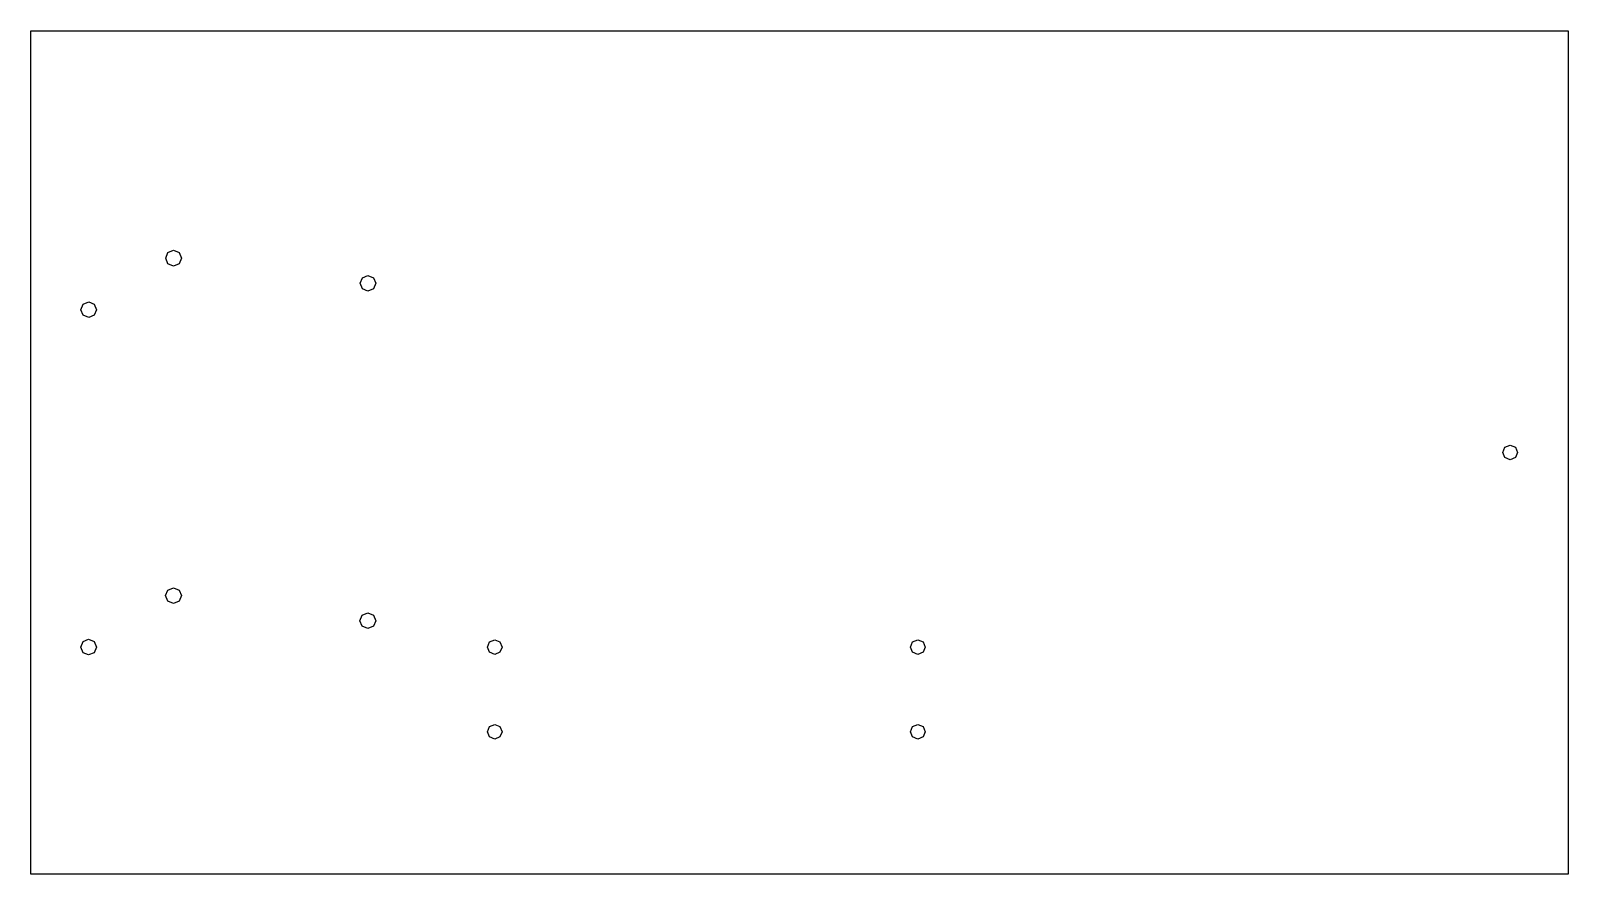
# Model space of a CAD drawing. Extents: x 0 to 182, y 0 to 100.
import ezdxf

# ---------------------------------------------------------------- set-up
doc = ezdxf.new("R2010")
doc.units = 0
doc.layers.add('Base', color=7, linetype='CONTINUOUS')
doc.layers.add('Holes', color=7, linetype='CONTINUOUS')

msp = doc.modelspace()

# ---------------------------------------------------------------- linework, layer by layer
at = {"layer": 'Base', "color": 7}
for p, q in [((0.158187, 99.841825), (181.874597, 99.841825)), ((0.158187, 0.158215), (0.158187, 99.841825)), ((181.874597, 99.841825), (181.874597, 0.158215)), ((181.874597, 0.158215), (0.158187, 0.158215))]:
    msp.add_line(p, q, dxfattribs=at)
at = {"layer": 'Holes', "color": 7}
for p, q in [((16.105902, 72.965991), (16.378648, 73.624458)), ((16.378648, 72.307528), (16.105902, 72.965991)), ((16.378648, 73.624458), (17.037112, 73.897201)), ((17.037112, 73.897201), (17.695575, 73.624458)), ((17.695575, 73.624458), (17.968318, 72.965991)), ((17.968318, 72.965991), (17.695575, 72.307528)), ((17.037112, 72.034785), (16.378648, 72.307528)), ((17.695575, 72.307528), (17.037112, 72.034785)), ((39.351537, 70.655568), (40.010001, 70.928308)), ((40.010001, 70.928308), (40.668465, 70.655568)), ((39.078792, 69.997104), (39.351537, 70.655568)), ((39.351537, 69.33864), (39.078792, 69.997104)), ((40.010001, 69.065895), (39.351537, 69.33864)), ((40.668465, 69.33864), (40.010001, 69.065895)), ((40.668465, 70.655568), (40.941207, 69.997104)), ((40.941207, 69.997104), (40.668465, 69.33864)), ((6.074793, 66.876991), (6.347538, 67.535455)), ((6.347538, 67.535455), (7.006002, 67.8082)), ((7.006002, 67.8082), (7.664466, 67.535455)), ((7.664466, 67.535455), (7.937209, 66.876991)), ((6.347538, 66.218527), (6.074793, 66.876991)), ((7.006002, 65.945784), (6.347538, 66.218527)), ((7.664466, 66.218527), (7.006002, 65.945784)), ((7.937209, 66.876991), (7.664466, 66.218527)), ((174.14111, 50.009514), (174.39546, 50.623573)), ((174.39546, 49.395455), (174.14111, 50.009514)), ((174.39546, 50.623573), (175.009516, 50.877912)), ((175.009516, 49.141116), (174.39546, 49.395455)), ((175.009516, 50.877912), (175.623573, 50.623573)), ((175.623573, 49.395455), (175.009516, 49.141116)), ((175.623573, 50.623573), (175.87792, 50.009514)), ((175.87792, 50.009514), (175.623573, 49.395455)), ((16.093905, 33.088996), (16.366647, 33.74746)), ((16.366647, 32.430529), (16.093905, 33.088996)), ((16.366647, 33.74746), (17.025114, 34.0202)), ((17.025114, 34.0202), (17.683578, 33.74746)), ((17.683578, 33.74746), (17.956321, 33.088996)), ((17.956321, 33.088996), (17.683578, 32.430529)), ((17.025114, 32.157787), (16.366647, 32.430529)), ((17.683578, 32.430529), (17.025114, 32.157787)), ((39.33954, 30.77857), (39.998004, 31.051312)), ((39.998004, 31.051312), (40.656468, 30.77857)), ((39.066795, 30.120106), (39.33954, 30.77857)), ((39.33954, 29.461642), (39.066795, 30.120106)), ((39.998004, 29.188897), (39.33954, 29.461642)), ((40.656468, 29.461642), (39.998004, 29.188897)), ((40.656468, 30.77857), (40.92921, 30.120106)), ((40.92921, 30.120106), (40.656468, 29.461642)), ((6.062793, 26.999995), (6.335538, 27.658459)), ((6.335538, 27.658459), (6.994, 27.931202)), ((6.994, 27.931202), (7.652463, 27.658459)), ((7.652463, 27.658459), (7.925209, 26.999995)), ((54.131594, 26.99999), (54.385944, 27.614049)), ((54.385944, 27.614049), (55, 27.868387)), ((55, 27.868387), (55.614056, 27.614049)), ((55.614056, 27.614049), (55.868403, 26.99999)), ((104.131593, 26.999992), (104.385943, 27.614052)), ((104.385943, 27.614052), (104.999999, 27.86839)), ((104.999999, 27.86839), (105.614055, 27.614052)), ((105.614055, 27.614052), (105.868402, 26.999992)), ((6.335538, 26.341529), (6.062793, 26.999995)), ((6.994, 26.068786), (6.335538, 26.341529)), ((7.652463, 26.341529), (6.994, 26.068786)), ((7.925209, 26.999995), (7.652463, 26.341529)), ((54.385944, 26.385931), (54.131594, 26.99999)), ((55, 26.131592), (54.385944, 26.385931)), ((55.614056, 26.385931), (55, 26.131592)), ((55.868403, 26.99999), (55.614056, 26.385931)), ((104.385943, 26.385933), (104.131593, 26.999992)), ((104.999999, 26.131595), (104.385943, 26.385933)), ((105.614055, 26.385933), (104.999999, 26.131595)), ((105.868402, 26.999992), (105.614055, 26.385933)), ((54.131594, 16.999998), (54.385944, 17.614055)), ((54.385944, 16.385942), (54.131594, 16.999998)), ((54.385944, 17.614055), (55, 17.868402)), ((55, 16.131592), (54.385944, 16.385942)), ((55, 17.868402), (55.614056, 17.614055)), ((55.614056, 16.385942), (55, 16.131592)), ((55.614056, 17.614055), (55.868403, 16.999998)), ((55.868403, 16.999998), (55.614056, 16.385942)), ((104.131593, 17.000001), (104.385943, 17.614057)), ((104.385943, 16.385945), (104.131593, 17.000001)), ((104.385943, 17.614057), (104.999999, 17.868405)), ((104.999999, 16.131595), (104.385943, 16.385945)), ((104.999999, 17.868405), (105.614055, 17.614057)), ((105.614055, 16.385945), (104.999999, 16.131595)), ((105.614055, 17.614057), (105.868402, 17.000001)), ((105.868402, 17.000001), (105.614055, 16.385945))]:
    msp.add_line(p, q, dxfattribs=at)

doc.saveas('drawing.dxf')
